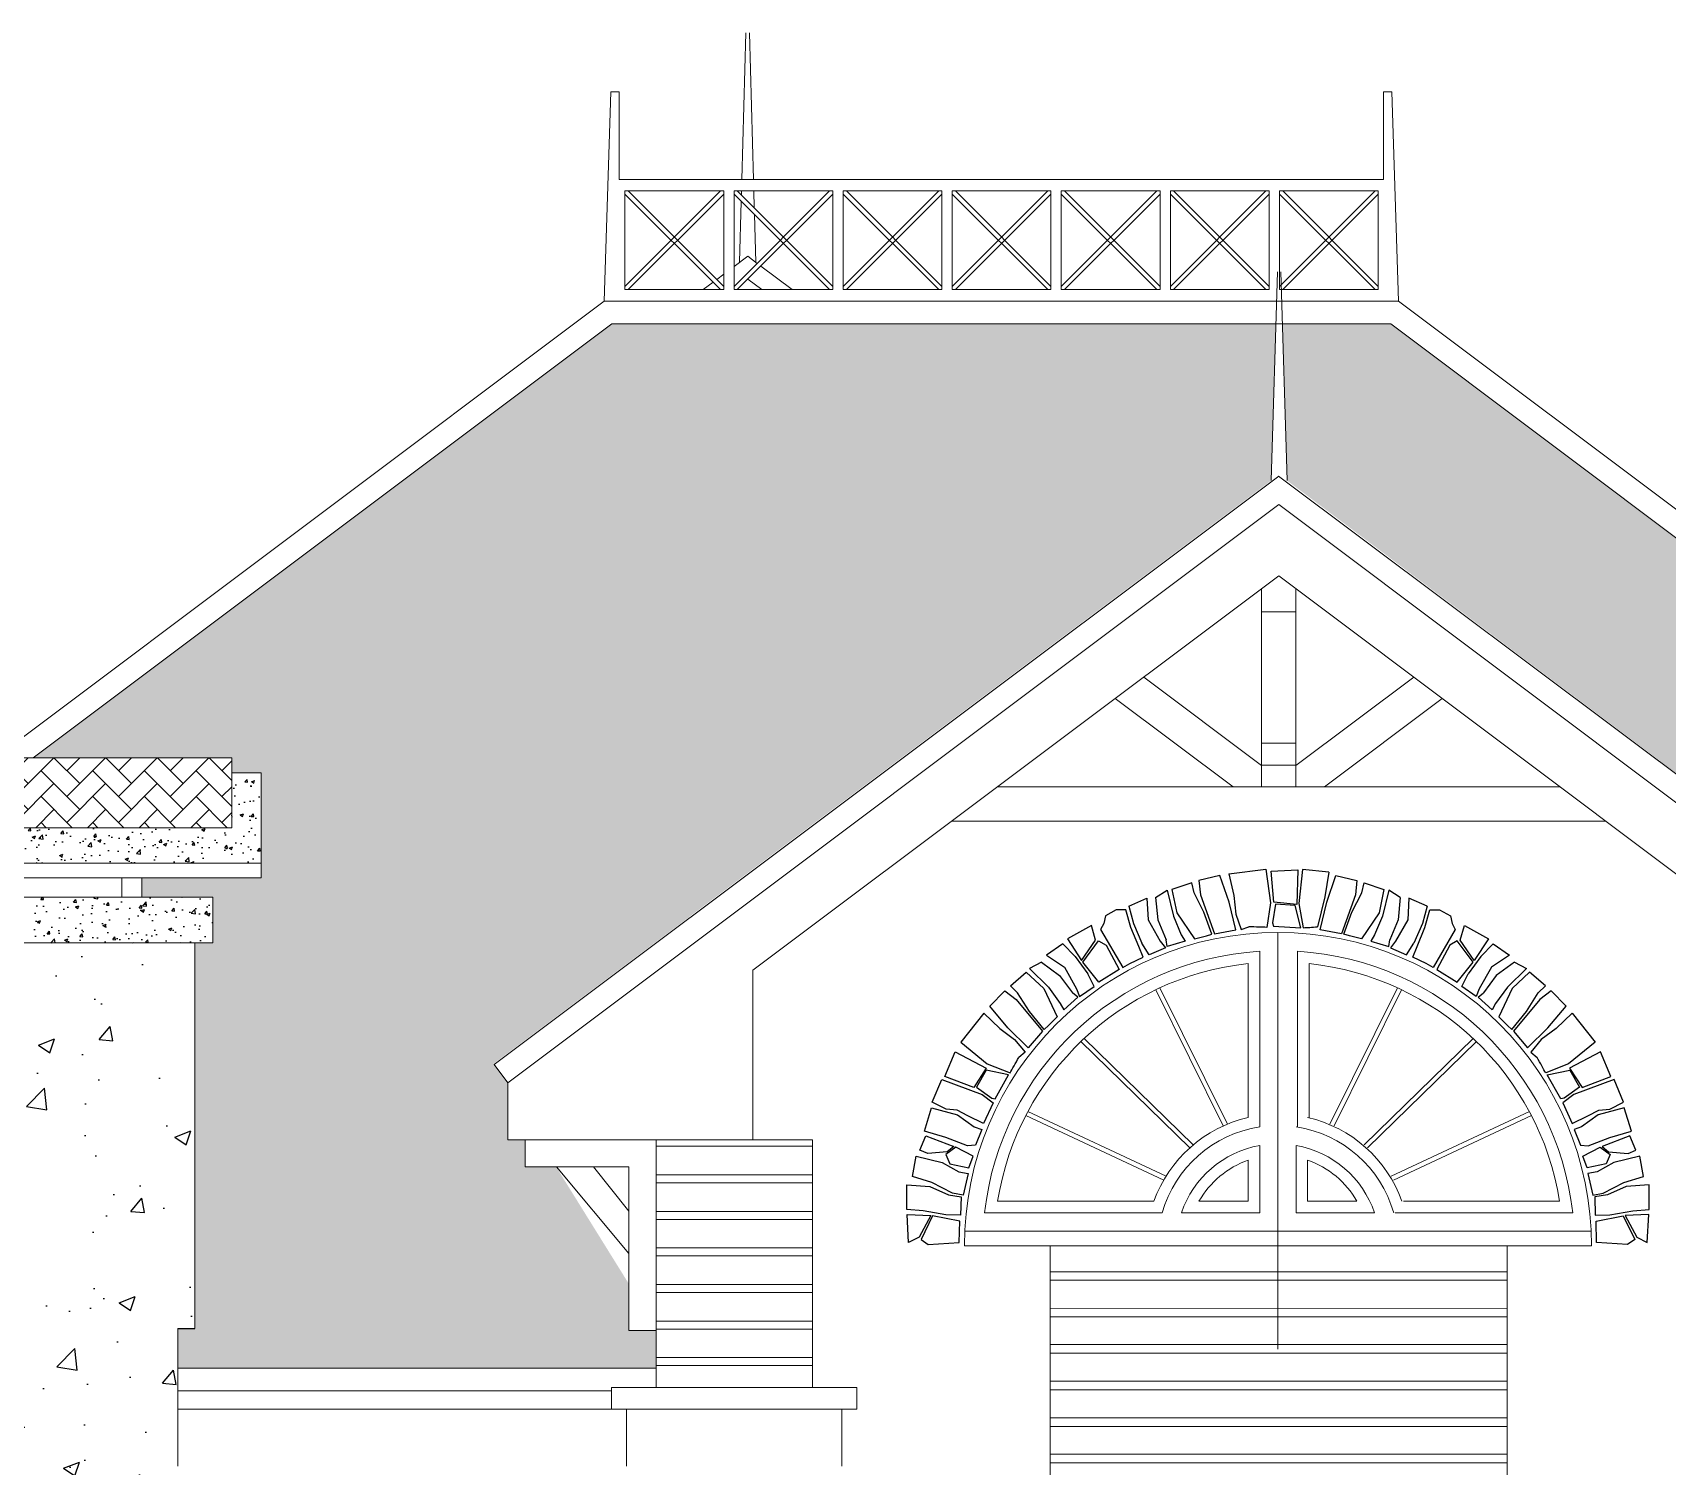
# Model space of a CAD drawing. Header units: inches. Extents: x 50528 to 135443, y 2123 to 51482.
# Drawn here: x 88097 to 95253, y 16301 to 22578 of the extents above; entities that cross this region are included whole.
import ezdxf

# ---------------------------------------------------------------- set-up
doc = ezdxf.new("R2010")
doc.units = ezdxf.units.IN
doc.header["$MEASUREMENT"] = 0
doc.layers.add('hatches', color=8, linetype='Continuous')
doc.layers.add('wall', color=140, linetype='Continuous')
doc.layers.add('Text', color=7, linetype='Continuous', lineweight=13)
pattern_1 = [(50, (0, 0), (717.26, -62.752), [75, -825]), (355, (0, 0), (-138.7513, 752.192), [60, -660]), (100.45144, (59.8, -5.2), (578.509, 689.44), [63.74, -701.142]), (46.1842, (0, 200), (1067.241, -165.519), [112.5, -1237.5]), (96.6356, (88.9, 186.2), (934.662, 974.119), [95.61, -1051.714]), (351.1842, (0, 200), (934.662, 974.119), [90, -990]), (21, (100, 150), (596.907, -402.619), [75, -825]), (326, (100, 150), (243.3153, 725.15), [60, -660]), (71.45144, (149.74, 116.45), (840.2224, 322.531), [63.74, -701.142]), (37.5, (0, 0), (12.15986, 332.89385), [0, -652, 0, -670, 0, -662.5]), (7.5, (0, 0), (263.0695, 394.4117), [0, -382, 0, -637, 0, -252.5]), (327.5, (-223, 0), (533.8224, -22.5549), [0, -250, 0, -780, 0, -1035]), (317.5, (-323, 0), (583.1862, 100.105), [0, -325, 0, -518, 0, -735])]

msp = doc.modelspace()

# ---------------------------------------------------------------- hatches: boundary and pattern name
at = {"layer": 'hatches', "ltscale": 50, "true_color": 0xcd6928}
h = msp.add_hatch(dxfattribs=at)
h.set_pattern_fill('AR-HBONE', color=32, scale=20, style=0)
h.paths.add_polyline_path([(84537.5, 16731.1), (87485.6, 18942.2), (87485.6, 18877.2), (88008.3, 18877.2), (88008.3, 18793.2), (87696.5, 18793.2), (87696.5, 18593.3), (87767.6, 18593.2), (87751.6, 16904.6), (87842.5, 16904.6), (87842.5, 16731.1)])
h.paths.add_polyline_path([(96397.5, 17100.9), (96397.5, 16895.9), (96384.5, 16895.9), (96384.5, 16893.4), (96277.9, 16893.4), (96277.9, 16731.1), (100137.4, 16731.1), (94042.4, 21302.4), (93567.7, 21302.4), (93589.1, 20616.6), (96986.7, 18060.5), (96926.7, 17980.5), (96926.7, 17730.5), (96851.3, 17730.5), (96851.3, 17610.5), (96714.3, 17610.5)])
h.paths.add_polyline_path([(90719.6, 16895.9), (90706.6, 16895.9), (90706.6, 17100.9), (90389.9, 17610.5), (90252.8, 17610.5), (90252.8, 17730.5), (90177.4, 17730.5), (90177.4, 17980.5), (90114.8, 18063.9), (93518.4, 20616.6), (93539.7, 21302.4), (90632.5, 21302.4), (88099.7, 19402.8), (88969, 19402.8), (88969, 19337.7), (89097.8, 19337.7), (89097.7, 18942.2), (89097.8, 18877.1), (88574.7, 18877.2), (88574.7, 18793.2), (88886.4, 18793.2), (88886.4, 18593.3), (88807.3, 18593.3), (88807.3, 16904.6), (88732.4, 16904.6), (88732.4, 16731.1), (90826.2, 16731.1), (90826.2, 16893.4), (90719.6, 16893.4)])
h.paths.add_polyline_path([(90666, 18796.5), (90011.1, 18796.5), (90011.1, 18796.5), (90666, 18796.5)], flags=16)
h = msp.add_hatch(dxfattribs=at)
h.set_pattern_fill('AR-HBONE', color=32, scale=20, style=0)
h.paths.add_polyline_path([(87614.5, 19097.2), (88969, 19097.2), (88969, 19402.8), (87614.5, 19402.8)])
at = {"layer": 'hatches'}
h = msp.add_hatch(dxfattribs=at)
h.set_pattern_fill('AR-CONC', color=0, scale=20)
h.set_pattern_definition([(50, (0, 0), (143.45204, -12.55043), [15, -165]), (355, (0, 0), (-27.75027, 150.43843), [12, -132]), (100.45144, (11.95, -1.05), (115.70177, 137.888), [12.74804, -140.22842]), (46.1842, (0, 40), (213.44827, -33.10386), [22.5, -247.5]), (96.63564, (17.79, 37.24), (186.9324, 194.8237), [19.12207, -210.34275]), (351.18416, (0, 40), (186.9324, 194.8237), [18, -198]), (21, (20, 30), (119.38141, -80.52378), [15, -165]), (326, (20, 30), (48.66307, 145.03), [12, -132]), (71.45144, (29.95, 23.29), (168.04448, 64.50623), [12.74804, -140.22842]), (37.5, (0, 0), (2.43197, 66.57877), [0, -130.4, 0, -134, 0, -132.5]), (7.5, (0, 0), (52.61391, 78.88234), [0, -76.4, 0, -127.4, 0, -50.5]), (327.5, (-44.6, 0), (106.764487, -4.510974), [0, -50, 0, -156, 0, -207]), (317.5, (-64.6, 0), (116.63723, 20.021), [0, -65, 0, -103.6, 0, -147])])
h.paths.add_polyline_path([(88886.4, 18793.2), (87696.5, 18793.2), (87696.5, 18593.3), (88886.4, 18593.3)])
h.paths.add_polyline_path([(89097.8, 19337.7), (88969, 19337.7), (88969, 19097.3), (88969, 19097.2), (87614.5, 19097.2), (87614.5, 19337.7), (87485.2, 19337.7), (87485.6, 18942.2), (89097.7, 18942.1)])
h = msp.add_hatch(dxfattribs=at)
h.set_pattern_fill('AR-CONC', color=0, scale=100)
h.set_pattern_definition(pattern_1)
h.paths.add_polyline_path([(88799.4, 18586.3), (87774.1, 18586.3), (87774.1, 18584.9), (87774.1, 16909.7), (88799.4, 16909.7)])
h = msp.add_hatch(dxfattribs=at)
h.set_pattern_fill('AR-CONC', color=0, scale=100)
h.set_pattern_definition(pattern_1)
h.paths.add_polyline_path([(88732.4, 16301.1), (88732.4, 16904.6), (87842.5, 16904.6), (87842.5, 16301.1), (87842.5, 15510.9), (88732.4, 15510.9)])
h.paths.add_polyline_path([(88732.4, 15510.9), (87842.5, 15510.9), (87842.5, 12586.1), (88732.4, 12586.1)])
h.paths.add_polyline_path([(88732.4, 12586.1), (87842.5, 12586.1), (87842.5, 9921.1), (88732.4, 9921.1)])
h.paths.add_polyline_path([(88732.4, 9921.1), (87842.5, 9921.1), (87842.5, 8871.1), (88732.4, 8871.1)])

# ---------------------------------------------------------------- linework, layer by layer
at = {"layer": 'hatches', "color": 55, "ltscale": 50, "true_color": 0x999b37}
for p, q in [((93333.7, 18894.6, -232.5), (93495.1, 18915.3, -232.5)), ((93333.7, 18894.6, -232.5), (93354.8, 18799.6, -232.5)), ((93495.1, 18915.3, -232.5), (93515.9, 18767.7, -232.5)), ((93518.9, 18906.3, -234.3), (93636, 18913.3, -234.3)), ((93531, 18771.4, -234.3), (93518.9, 18906.3, -234.3)), ((93636, 18913.3, -234.3), (93631.7, 18760.2, -234.3)), ((93655.6, 18913.6, -234.3), (93639.4, 18765.4, -234.3)), ((93771.3, 18902.4, -234.3), (93655.6, 18913.6, -234.3)), ((93771.3, 18902.4, -234.3), (93753.1, 18794.9, -234.3)), ((93012.9, 18791.2, -232.5), (93063.4, 18823.2, -232.5)), ((93063.4, 18823.2, -232.5), (93091.3, 18709.3, -232.5)), ((93171.8, 18855.3, -232.5), (93084.7, 18826.1, -232.5)), ((93084.7, 18826.1, -232.5), (93106, 18724.1, -232.5)), ((93181.9, 18812.3, -232.5), (93171.8, 18855.3, -232.5)), ((93294.7, 18887.4, -232.5), (93202.8, 18865.3, -232.5)), ((93202.8, 18865.3, -232.5), (93209.8, 18803.3, -232.5)), ((93334.7, 18770.6, -232.5), (93294.7, 18887.4, -232.5)), ((93762.5, 18770.6, -232.5), (93802.4, 18887.4, -232.5)), ((93802.4, 18887.4, -232.5), (93894.3, 18865.3, -232.5)), ((93894.3, 18865.3, -232.5), (93887.4, 18803.3, -232.5)), ((93915.2, 18812.3, -232.5), (93925.3, 18855.3, -232.5)), ((93925.3, 18855.3, -232.5), (94012.4, 18826.1, -232.5)), ((94012.4, 18826.1, -232.5), (93991.1, 18724.1, -232.5)), ((94033.7, 18823.2, -232.5), (94005.8, 18709.3, -232.5)), ((94084.3, 18791.2, -232.5), (94033.7, 18823.2, -232.5)), ((92895.7, 18753, -232.5), (92975.1, 18789.2, -232.5)), ((92895.7, 18753, -232.5), (92975.1, 18789.2, -232.5)), ((92895.7, 18753, -232.5), (92915.7, 18678.1, -232.5)), ((92975.1, 18789.2, -232.5), (92980.5, 18694, -232.5)), ((93012.9, 18791.2, -232.5), (93022.6, 18693.4, -232.5)), ((93224.7, 18726.8, -232.5), (93181.9, 18812.3, -232.5)), ((93209.8, 18803.3, -232.5), (93270.5, 18633, -232.5)), ((93363.9, 18649.4, -232.5), (93334.7, 18770.6, -232.5)), ((93354.8, 18799.6, -232.5), (93364.2, 18719, -232.5)), ((93515.9, 18767.7, -232.5), (93499.4, 18660.8, -232.5)), ((93537.9, 18761.9, -234.3), (93525, 18680.2, -234.3)), ((93631.7, 18760.2, -234.3), (93531, 18771.4, -234.3)), ((93623.9, 18756.8, -234.3), (93537.9, 18761.9, -234.3)), ((93648.3, 18659.3, -234.3), (93623.9, 18756.8, -234.3)), ((93639.4, 18765.4, -234.3), (93659.3, 18659.1, -234.3)), ((93753.1, 18794.9, -234.3), (93722.1, 18663, -234.3)), ((93733.2, 18649.4, -232.5), (93762.5, 18770.6, -232.5)), ((93887.4, 18803.3, -232.5), (93826.7, 18633, -232.5)), ((93872.5, 18726.8, -232.5), (93915.2, 18812.3, -232.5)), ((94084.3, 18791.2, -232.5), (94074.5, 18693.4, -232.5)), ((94122, 18789.2, -232.5), (94116.7, 18694, -232.5)), ((94201.4, 18753, -232.5), (94122, 18789.2, -232.5)), ((94201.4, 18753, -232.5), (94122, 18789.2, -232.5)), ((94201.4, 18753, -232.5), (94181.4, 18678.1, -232.5)), ((92915.7, 18678.1, -232.5), (92953, 18591.2, -232.5)), ((92980.5, 18694, -232.5), (93033.5, 18600.2, -232.5)), ((93022.6, 18693.4, -232.5), (93059, 18606.1, -232.5)), ((93091.3, 18709.3, -232.5), (93125.4, 18628.7, -232.5)), ((93106, 18724.1, -232.5), (93183, 18609.9, -232.5)), ((93259.6, 18631.4, -232.5), (93224.7, 18726.8, -232.5)), ((93364.2, 18719, -232.5), (93387.8, 18650.8, -232.5)), ((93525, 18680.2, -234.3), (93529.1, 18665.7, -234.3)), ((93837.5, 18631.4, -232.5), (93872.5, 18726.8, -232.5)), ((93991.1, 18724.1, -232.5), (93914.2, 18609.9, -232.5)), ((94005.8, 18709.3, -232.5), (93971.7, 18628.7, -232.5)), ((94074.5, 18693.4, -232.5), (94038.2, 18606.1, -232.5)), ((94116.7, 18694, -232.5), (94063.6, 18600.2, -232.5)), ((94181.4, 18678.1, -232.5), (94144.1, 18591.2, -232.5)), ((92732.1, 18669.5, -232.5), (92627.6, 18610.7, -232.5)), ((92627.6, 18610.7, -232.5), (92689.3, 18516.2, -232.5)), ((92627.6, 18610.7, -232.5), (92689.3, 18516.2, -232.5)), ((92750.3, 18604.2, -232.5), (92732.5, 18668.2, -232.5)), ((93063, 18576.4, -232.5), (93059, 18606.1, -232.5)), ((93125.4, 18628.7, -232.5), (93141.8, 18600.8, -232.5)), ((93183, 18609.9, -232.5), (93235.3, 18623, -232.5)), ((93235.3, 18623, -232.5), (93259.6, 18631.4, -232.5)), ((93270.5, 18633, -232.5), (93363.9, 18649.4, -232.5)), ((93387.8, 18650.8, -232.5), (93421.4, 18663.4, -232.5)), ((93529.1, 18665.7, -234.3), (93648.3, 18659.3, -234.3)), ((93826.7, 18633, -232.5), (93733.2, 18649.4, -232.5)), ((93861.9, 18623, -232.5), (93837.5, 18631.4, -232.5)), ((93914.2, 18609.9, -232.5), (93861.9, 18623, -232.5)), ((93971.7, 18628.7, -232.5), (93955.3, 18600.8, -232.5)), ((94034.1, 18576.4, -232.5), (94038.2, 18606.1, -232.5)), ((94346.8, 18604.2, -232.5), (94364.6, 18668.2, -232.5)), ((94365, 18669.5, -232.5), (94469.6, 18610.7, -232.5)), ((94469.6, 18610.7, -232.5), (94407.9, 18516.2, -232.5)), ((94469.6, 18610.7, -232.5), (94407.9, 18516.2, -232.5)), ((92606.6, 18588.9, -232.5), (92534.8, 18539.2, -232.5)), ((92606.6, 18588.9, -232.5), (92534.8, 18539.2, -232.5)), ((92534.8, 18539.2, -232.5), (92613.8, 18485.9, -232.5)), ((92606.6, 18588.9, -232.5), (92660.6, 18533.3, -232.5)), ((92660.6, 18533.3, -232.5), (92716.1, 18456.7, -232.5)), ((92689.3, 18516.2, -232.5), (92750.3, 18604.2, -232.5)), ((92689.3, 18516.2, -232.5), (92750.3, 18604.2, -232.5)), ((92693.8, 18508.6, -232.5), (92763.4, 18602.1, -232.5)), ((92693.8, 18508.6, -232.5), (92763.4, 18602.1, -232.5)), ((92763.4, 18602.1, -232.5), (92796.6, 18583.5, -232.5)), ((92763.4, 18602.1, -232.5), (92796.6, 18583.5, -232.5)), ((92796.6, 18583.5, -232.5), (92853.2, 18476.1, -232.5)), ((92985.5, 18539.8, -232.5), (92953, 18591.2, -232.5)), ((93055.7, 18571.8, -232.5), (92985.5, 18539.8, -232.5)), ((93033.5, 18600.2, -232.5), (93055.7, 18571.8, -232.5)), ((93141.8, 18600.8, -232.5), (93063, 18576.4, -232.5)), ((93955.3, 18600.8, -232.5), (94034.1, 18576.4, -232.5)), ((94063.6, 18600.2, -232.5), (94041.4, 18571.8, -232.5)), ((94041.4, 18571.8, -232.5), (94111.6, 18539.8, -232.5)), ((94111.6, 18539.8, -232.5), (94144.1, 18591.2, -232.5)), ((94300.5, 18583.5, -232.5), (94243.9, 18476.1, -232.5)), ((94333.7, 18602.1, -232.5), (94300.5, 18583.5, -232.5)), ((94333.7, 18602.1, -232.5), (94300.5, 18583.5, -232.5)), ((94403.4, 18508.6, -232.5), (94333.7, 18602.1, -232.5)), ((94403.4, 18508.6, -232.5), (94333.7, 18602.1, -232.5)), ((94407.9, 18516.2, -232.5), (94346.8, 18604.2, -232.5)), ((94407.9, 18516.2, -232.5), (94346.8, 18604.2, -232.5)), ((94436.5, 18533.3, -232.5), (94381, 18456.7, -232.5)), ((94490.5, 18588.9, -232.5), (94436.5, 18533.3, -232.5)), ((94562.3, 18539.2, -232.5), (94483.3, 18485.9, -232.5)), ((94490.5, 18588.9, -232.5), (94562.3, 18539.2, -232.5)), ((94490.5, 18588.9, -232.5), (94562.3, 18539.2, -232.5)), ((92377.2, 18404.2, -232.5), (92446.9, 18464.1, -232.5)), ((92446.9, 18464.1, -232.5), (92523.6, 18393.5, -232.5)), ((92513.7, 18507.9, -232.5), (92460.4, 18480.9, -232.5)), ((92460.4, 18480.9, -232.5), (92543.8, 18398.5, -232.5)), ((92513.7, 18507.9, -232.5), (92592.7, 18449.4, -232.5)), ((92613.8, 18485.9, -232.5), (92667.2, 18392.2, -232.5)), ((92764.5, 18420.6, -232.5), (92693.8, 18508.6, -232.5)), ((92764.5, 18420.6, -232.5), (92693.8, 18508.6, -232.5)), ((92853.2, 18476.1, -232.5), (92764.5, 18420.6, -232.5)), ((94243.9, 18476.1, -232.5), (94332.6, 18420.6, -232.5)), ((94332.6, 18420.6, -232.5), (94403.4, 18508.6, -232.5)), ((94332.6, 18420.6, -232.5), (94403.4, 18508.6, -232.5)), ((94483.3, 18485.9, -232.5), (94429.9, 18392.2, -232.5)), ((94583.4, 18507.9, -232.5), (94504.4, 18449.4, -232.5)), ((94636.7, 18480.9, -232.5), (94553.3, 18398.5, -232.5)), ((94650.2, 18464.1, -232.5), (94573.5, 18393.5, -232.5)), ((94583.4, 18507.9, -232.5), (94636.7, 18480.9, -232.5)), ((94719.9, 18404.2, -232.5), (94650.2, 18464.1, -232.5)), ((92409, 18373.6, -232.5), (92377.2, 18404.2, -232.5)), ((92523.6, 18393.5, -232.5), (92582.3, 18268.9, -232.5)), ((92543.8, 18398.5, -232.5), (92595.6, 18327.9, -232.5)), ((92592.7, 18449.4, -232.5), (92649.1, 18373.4, -232.5)), ((92667.2, 18392.2, -232.5), (92680.2, 18358.6, -232.5)), ((92680.2, 18358.6, -232.5), (92743.7, 18402.5, -232.5)), ((92743.7, 18402.5, -232.5), (92716.1, 18456.7, -232.5)), ((94353.4, 18402.5, -232.5), (94381, 18456.7, -232.5)), ((94416.9, 18358.6, -232.5), (94353.4, 18402.5, -232.5)), ((94429.9, 18392.2, -232.5), (94416.9, 18358.6, -232.5)), ((94504.4, 18449.4, -232.5), (94448.1, 18373.4, -232.5)), ((94553.3, 18398.5, -232.5), (94501.5, 18327.9, -232.5)), ((94573.5, 18393.5, -232.5), (94514.9, 18268.9, -232.5)), ((94688.1, 18373.6, -232.5), (94719.9, 18404.2, -232.5)), ((92286.7, 18315.1, -232.5), (92352.8, 18382.8, -232.5)), ((92352.8, 18382.8, -232.5), (92402.4, 18345, -232.5)), ((92402.4, 18345, -232.5), (92517.5, 18205.6, -232.5)), ((92460.5, 18293, -232.5), (92409, 18373.6, -232.5)), ((92595.6, 18327.9, -232.5), (92611.2, 18299.6, -232.5)), ((92611.2, 18299.6, -232.5), (92672.5, 18354.7, -232.5)), ((92672.5, 18354.7, -232.5), (92649.1, 18373.4, -232.5)), ((94424.6, 18354.7, -232.5), (94448.1, 18373.4, -232.5)), ((94486, 18299.6, -232.5), (94424.6, 18354.7, -232.5)), ((94501.5, 18327.9, -232.5), (94486, 18299.6, -232.5)), ((94694.7, 18345, -232.5), (94579.6, 18205.6, -232.5)), ((94636.7, 18293, -232.5), (94688.1, 18373.6, -232.5)), ((94744.3, 18382.8, -232.5), (94694.7, 18345, -232.5)), ((94810.4, 18315.1, -232.5), (94744.3, 18382.8, -232.5)), ((92260.5, 18285.4, -232.5), (92160, 18157.4, -232.5)), ((92260.5, 18285.4, -232.5), (92331.2, 18218.6, -232.5)), ((92366.5, 18221, -232.5), (92286.7, 18315.1, -232.5)), ((92524.5, 18214.1, -232.5), (92460.5, 18293, -232.5)), ((92582.3, 18268.9, -232.5), (92544.2, 18230.7, -232.5)), ((94514.9, 18268.9, -232.5), (94552.9, 18230.7, -232.5)), ((94572.7, 18214.1, -232.5), (94636.7, 18293, -232.5)), ((94730.6, 18221, -232.5), (94810.4, 18315.1, -232.5)), ((94836.6, 18285.4, -232.5), (94765.9, 18218.6, -232.5)), ((94836.6, 18285.4, -232.5), (94937.1, 18157.4, -232.5)), ((92331.2, 18218.6, -232.5), (92395.6, 18169.2, -232.5)), ((92455.6, 18133.8, -232.5), (92366.5, 18221, -232.5)), ((92517.5, 18205.6, -232.5), (92455.6, 18133.8, -232.5)), ((92544.2, 18230.7, -232.5), (92524.5, 18214.1, -232.5)), ((94552.9, 18230.7, -232.5), (94572.7, 18214.1, -232.5)), ((94579.6, 18205.6, -232.5), (94641.6, 18133.8, -232.5)), ((94641.6, 18133.8, -232.5), (94730.6, 18221, -232.5)), ((94765.9, 18218.6, -232.5), (94701.5, 18169.2, -232.5)), ((92090.7, 18008.2, -232.5), (92136.3, 18116.3, -232.5)), ((92136.3, 18116.3, -232.5), (92271.6, 18044.5, -232.5)), ((92160, 18157.4, -232.5), (92276.1, 18063.9, -232.5)), ((92395.6, 18169.2, -232.5), (92442.1, 18114, -232.5)), ((92442.1, 18114, -232.5), (92414.1, 18091.6, -232.5)), ((94701.5, 18169.2, -232.5), (94655, 18114, -232.5)), ((94655, 18114, -232.5), (94683.1, 18091.6, -232.5)), ((94937.1, 18157.4, -232.5), (94821, 18063.9, -232.5)), ((94960.8, 18116.3, -232.5), (94825.5, 18044.5, -232.5)), ((95006.4, 18008.2, -232.5), (94960.8, 18116.3, -232.5)), ((92271.6, 18044.5, -232.5), (92216.9, 17959.2, -232.5)), ((92271.2, 18036, -232.5), (92228.4, 17961.2, -232.5)), ((92369.4, 18014.6, -232.5), (92271.2, 18036, -232.5)), ((92276.1, 18063.9, -232.5), (92376.3, 18023.3, -232.5)), ((94821, 18063.9, -232.5), (94720.8, 18023.3, -232.5)), ((94727.7, 18014.6, -232.5), (94825.9, 18036, -232.5)), ((94825.5, 18044.5, -232.5), (94880.2, 17959.2, -232.5)), ((94825.9, 18036, -232.5), (94868.7, 17961.2, -232.5)), ((92035.6, 17895.1, -232.5), (92077.3, 17994.3, -232.5)), ((92077.3, 17994.3, -232.5), (92253.4, 17928.3, -232.5)), ((92216.9, 17959.2, -232.5), (92090.7, 18008.2, -232.5)), ((92228.4, 17961.2, -232.5), (92296, 17913.4, -232.5)), ((92310.8, 17910.7, -232.5), (92369.4, 18014.6, -232.5)), ((94786.3, 17910.7, -232.5), (94727.7, 18014.6, -232.5)), ((94868.7, 17961.2, -232.5), (94801.2, 17913.4, -232.5)), ((95019.8, 17994.3, -232.5), (94843.8, 17928.3, -232.5)), ((94880.2, 17959.2, -232.5), (95006.4, 18008.2, -232.5)), ((95061.5, 17895.1, -232.5), (95019.8, 17994.3, -232.5)), ((92095.8, 17865.2, -232.5), (92035.6, 17895.1, -232.5)), ((92253.4, 17928.3, -232.5), (92301.4, 17892.1, -232.5)), ((92301.4, 17892.1, -232.5), (92260.2, 17801.4, -232.5)), ((92296, 17913.4, -232.5), (92310.8, 17910.7, -232.5)), ((94801.2, 17913.4, -232.5), (94786.3, 17910.7, -232.5)), ((94843.8, 17928.3, -232.5), (94795.7, 17892.1, -232.5)), ((94795.7, 17892.1, -232.5), (94836.9, 17801.4, -232.5)), ((95001.3, 17865.2, -232.5), (95061.5, 17895.1, -232.5)), ((92000.7, 17768.4, -232.5), (92032.6, 17869.9, -232.5)), ((92032.6, 17869.9, -232.5), (92146.3, 17839.9, -232.5)), ((92144.5, 17860.3, -232.5), (92095.8, 17865.2, -232.5)), ((92191.3, 17835.1, -232.5), (92144.5, 17860.3, -232.5)), ((92146.3, 17839.9, -232.5), (92219.4, 17787.2, -232.5)), ((92260.2, 17801.4, -232.5), (92191.3, 17835.1, -232.5)), ((94836.9, 17801.4, -232.5), (94905.8, 17835.1, -232.5)), ((94950.9, 17839.9, -232.5), (94877.7, 17787.2, -232.5)), ((94905.8, 17835.1, -232.5), (94952.6, 17860.3, -232.5)), ((95064.5, 17869.9, -232.5), (94950.9, 17839.9, -232.5)), ((94952.6, 17860.3, -232.5), (95001.3, 17865.2, -232.5)), ((95096.4, 17768.4, -232.5), (95064.5, 17869.9, -232.5)), ((91981.3, 17685.3, -232.5), (92007.8, 17748.4, -232.5)), ((92095.4, 17741, -232.5), (92000.7, 17768.4, -232.5)), ((92007.8, 17748.4, -232.5), (92129.7, 17701.7, -232.5)), ((92219.4, 17787.2, -232.5), (92251.8, 17775.4, -232.5)), ((92251.8, 17775.4, -232.5), (92224.2, 17707, -232.5)), ((94877.7, 17787.2, -232.5), (94845.3, 17775.4, -232.5)), ((94845.3, 17775.4, -232.5), (94872.9, 17707, -232.5)), ((95089.3, 17748.4, -232.5), (94967.4, 17701.7, -232.5)), ((95001.7, 17741, -232.5), (95096.4, 17768.4, -232.5)), ((95115.8, 17685.3, -232.5), (95089.3, 17748.4, -232.5)), ((92015.4, 17670.5, -232.5), (91981.3, 17685.3, -232.5)), ((92101.3, 17678.6, -232.5), (92015.4, 17670.5, -232.5)), ((92138, 17698.9, -232.5), (92094.5, 17666.1, -232.5)), ((92190.1, 17704.2, -232.5), (92095.4, 17741, -232.5)), ((92129.7, 17701.7, -232.5), (92101.3, 17678.6, -232.5)), ((92214.2, 17659.5, -232.5), (92138, 17698.9, -232.5)), ((92224.2, 17707, -232.5), (92190.1, 17704.2, -232.5)), ((94872.9, 17707, -232.5), (94907, 17704.2, -232.5)), ((94883, 17659.5, -232.5), (94959.1, 17698.9, -232.5)), ((94907, 17704.2, -232.5), (95001.7, 17741, -232.5)), ((94959.1, 17698.9, -232.5), (95002.6, 17666.1, -232.5)), ((94967.4, 17701.7, -232.5), (94995.8, 17678.6, -232.5)), ((94995.8, 17678.6, -232.5), (95081.8, 17670.5, -232.5)), ((95081.8, 17670.5, -232.5), (95115.8, 17685.3, -232.5)), ((91948.4, 17569.8, -232.5), (91964.3, 17658.8, -232.5)), ((91964.3, 17658.8, -232.5), (92078.1, 17631.6, -232.5)), ((92078.1, 17631.6, -232.5), (92151.5, 17590.5, -232.5)), ((92094.5, 17666.1, -232.5), (92111.7, 17625.8, -232.5)), ((92111.7, 17625.8, -232.5), (92195.5, 17607.7, -232.5)), ((92195.5, 17607.7, -232.5), (92214.2, 17659.5, -232.5)), ((94901.6, 17607.7, -232.5), (94883, 17659.5, -232.5)), ((94985.4, 17625.8, -232.5), (94901.6, 17607.7, -232.5)), ((95019, 17631.6, -232.5), (94945.6, 17590.5, -232.5)), ((95002.6, 17666.1, -232.5), (94985.4, 17625.8, -232.5)), ((95132.8, 17658.8, -232.5), (95019, 17631.6, -232.5)), ((95148.8, 17569.8, -232.5), (95132.8, 17658.8, -232.5)), ((91923.6, 17533.7, -234.3), (92024.7, 17526.3, -234.3)), ((91924.3, 17424.9, -234.3), (91923.6, 17533.7, -234.3)), ((92033.9, 17543.3, -232.5), (91948.4, 17569.8, -232.5)), ((92124.4, 17496.7, -232.5), (92033.9, 17543.3, -232.5)), ((92151.5, 17590.5, -232.5), (92192.5, 17582.7, -232.5)), ((92192.5, 17582.7, -232.5), (92170.9, 17488.2, -232.5)), ((94945.6, 17590.5, -232.5), (94904.6, 17582.7, -232.5)), ((94904.6, 17582.7, -232.5), (94926.3, 17488.2, -232.5)), ((94972.7, 17496.7, -232.5), (95063.3, 17543.3, -232.5)), ((95063.3, 17543.3, -232.5), (95148.8, 17569.8, -232.5)), ((95173.5, 17533.7, -234.3), (95072.4, 17526.3, -234.3)), ((95172.9, 17424.9, -234.3), (95173.5, 17533.7, -234.3)), ((92024.7, 17526.3, -234.3), (92106.5, 17489.6, -234.3)), ((92106.5, 17489.6, -234.3), (92161.8, 17480.6, -234.3)), ((92170.9, 17488.2, -232.5), (92124.4, 17496.7, -232.5)), ((92161.8, 17480.6, -234.3), (92159.6, 17401, -234.3)), ((94926.3, 17488.2, -232.5), (94972.7, 17496.7, -232.5)), ((94990.6, 17489.6, -234.3), (94935.4, 17480.6, -234.3)), ((94935.4, 17480.6, -234.3), (94937.5, 17401, -234.3)), ((95072.4, 17526.3, -234.3), (94990.6, 17489.6, -234.3)), ((91994.9, 17419.2, -234.3), (91924.3, 17424.9, -234.3)), ((91925.7, 17403.9, -234.3), (92028.4, 17398.8, -234.3)), ((91931.6, 17280.3, -234.3), (91925.7, 17403.9, -234.3)), ((91931.6, 17280.3, -234.3), (91925.7, 17403.9, -234.3)), ((92028.4, 17398.8, -234.3), (91978.3, 17304.1, -234.3)), ((92028.4, 17398.8, -234.3), (91978.3, 17304.1, -234.3)), ((92037.1, 17398.2, -234.3), (91986.1, 17293.5, -234.3)), ((92037.1, 17398.2, -234.3), (91986.1, 17293.5, -234.3)), ((92095, 17402.3, -234.3), (91994.9, 17419.2, -234.3)), ((92155.9, 17373.8, -234.3), (92037.1, 17398.2, -234.3)), ((92159.6, 17401, -234.3), (92095, 17402.3, -234.3)), ((94937.5, 17401, -234.3), (95002.1, 17402.3, -234.3)), ((94941.2, 17373.8, -234.3), (95060, 17398.2, -234.3)), ((95002.1, 17402.3, -234.3), (95102.3, 17419.2, -234.3)), ((95060, 17398.2, -234.3), (95111, 17293.5, -234.3)), ((95060, 17398.2, -234.3), (95111, 17293.5, -234.3)), ((95171.5, 17403.9, -234.3), (95068.8, 17398.8, -234.3)), ((95068.8, 17398.8, -234.3), (95118.9, 17304.1, -234.3)), ((95068.8, 17398.8, -234.3), (95118.9, 17304.1, -234.3)), ((95102.3, 17419.2, -234.3), (95172.9, 17424.9, -234.3)), ((95165.5, 17280.3, -234.3), (95171.5, 17403.9, -234.3)), ((95165.5, 17280.3, -234.3), (95171.5, 17403.9, -234.3)), ((92153.4, 17280.3, -234.3), (92155.9, 17373.8, -234.3)), ((92153.4, 17280.3, -234.3), (92155.9, 17373.8, -234.3)), ((94943.7, 17280.3, -234.3), (94941.2, 17373.8, -234.3)), ((94943.7, 17280.3, -234.3), (94941.2, 17373.8, -234.3)), ((91978.3, 17304.1, -234.3), (91931.6, 17280.3, -234.3)), ((91978.3, 17304.1, -234.3), (91931.6, 17280.3, -234.3)), ((91986.1, 17293.5, -234.3), (92017.9, 17272.5, -234.3)), ((91986.1, 17293.5, -234.3), (92017.9, 17272.5, -234.3)), ((92017.9, 17272.5, -234.3), (92153.4, 17280.3, -234.3)), ((92017.9, 17272.5, -234.3), (92153.4, 17280.3, -234.3)), ((95079.2, 17272.5, -234.3), (94943.7, 17280.3, -234.3)), ((95079.2, 17272.5, -234.3), (94943.7, 17280.3, -234.3)), ((95111, 17293.5, -234.3), (95079.2, 17272.5, -234.3)), ((95111, 17293.5, -234.3), (95079.2, 17272.5, -234.3)), ((95118.9, 17304.1, -234.3), (95165.5, 17280.3, -234.3)), ((95118.9, 17304.1, -234.3), (95165.5, 17280.3, -234.3))]:
    msp.add_line(p, q, dxfattribs=at)
at = {"layer": 'hatches', "color": 55, "ltscale": 50, "true_color": 0x999b37, "elevation": -232.5}
for points in [[(92869.2, 18485), (92900.5, 18502.1), (92958.7, 18530.9), (92939.1, 18577.5), (92905.2, 18660.4), (92883.4, 18738), (92841.1, 18738), (92793.9, 18710.7), (92786.1, 18677.7), (92772.2, 18651.4), (92869.2, 18485)], [(94227.9, 18485), (94196.7, 18502.1), (94138.4, 18530.9), (94158, 18577.5), (94191.9, 18660.4), (94213.8, 18738), (94256, 18738), (94303.2, 18710.7), (94311, 18677.7), (94325, 18651.4), (94227.9, 18485)]]:
    msp.add_lwpolyline(points, dxfattribs=at)
at = {"layer": 'hatches', "color": 55, "ltscale": 50, "true_color": 0x999b37}
for points in [[(93499.4, 18660.8, -232.5), (93480.2, 18661.7, -232.5), (93450.9, 18661.9, -232.5), (93421.4, 18663.4, -232.5)], [(93659.3, 18659.1, -234.3), (93675.2, 18660.3, -234.3), (93698, 18661.3, -234.3), (93722.1, 18663, -234.3)], [(92376.3, 18023.3, -232.5), (92385.5, 18040.2, -232.5), (92400.3, 18065.5, -232.5), (92414.1, 18091.6, -232.5)], [(94720.8, 18023.3, -232.5), (94711.7, 18040.2, -232.5), (94696.9, 18065.5, -232.5), (94683.1, 18091.6, -232.5)]]:
    msp.add_open_spline(points, degree=3, dxfattribs=at)
at = {"layer": 'Text'}
msp.add_line((88732.4, 16904.6, -316.9), (88807.3, 16904.6, -277.7), dxfattribs=at)
at = {"layer": 'wall', "color": 7, "linetype": 'Continuous', "lineweight": 15, "ltscale": 0.13, "true_color": 0xffffff}
for p, q in [((91219.5, 22577.8, -234.3), (91202.3, 21934.9, -234.2)), ((91219.5, 22577.8, -234.3), (91202.3, 21934.9, -234.2)), ((91235, 22577.8, -234.3), (91252.3, 21934.9, -234.2)), ((91235, 22577.8, -234.3), (91252.3, 21934.9, -234.2)), ((90627.7, 22318.1, -234.3), (90599.2, 21402.4, -234.3)), ((90627.7, 22318.1, -234.3), (90664.3, 22318.1, -234.3)), ((90664.3, 22318.1, -234.3), (90664.3, 21934.9, -234.3)), ((94010.5, 22318.1, -234.3), (94010.5, 21934.9, -234.3)), ((94047.1, 22318.1, -234.3), (94010.5, 22318.1, -234.3)), ((94047.1, 22318.1, -234.3), (94075.7, 21402.4, -234.3)), ((94010.5, 21934.9, -234.3), (90664.3, 21934.9, -234.3)), ((90690, 21467, -234.3), (91108.3, 21884.9, -234.3)), ((91122.5, 21884.9, -234.3), (90690, 21884.9, -234.3)), ((90690, 21884.9, -234.3), (90690, 21452.9, -234.3)), ((90690, 21870.7, -234.3), (91108.3, 21452.9, -234.3)), ((90704.1, 21884.9, -234.3), (91122.5, 21467, -234.3)), ((90704.1, 21452.9, -234.3), (91122.5, 21870.7, -234.3)), ((91122.5, 21884.9, -234.3), (91122.5, 21452.9, -234.3)), ((91122.5, 21884.9, -234.3), (91122.5, 21452.9, -234.3)), ((91167.5, 21467, -234.3), (91585.9, 21884.9, -234.3)), ((91600, 21884.9, -234.3), (91167.5, 21884.9, -234.3)), ((91167.5, 21884.9, -234.3), (91167.5, 21452.9, -234.3)), ((91167.5, 21870.7, -234.3), (91585.9, 21452.9, -234.3)), ((91181.6, 21884.9, -234.3), (91600, 21467, -234.3)), ((91181.6, 21452.9, -234.3), (91600, 21870.7, -234.3)), ((91199.3, 21839, -234.2), (91191, 21572.9, -234.2)), ((91199.3, 21839, -234.2), (91191, 21572.9, -234.2)), ((91200.7, 21884.9, -234.2), (91200.1, 21866.4, -234.2)), ((91200.7, 21884.9, -234.2), (91200.1, 21866.4, -234.2)), ((91253.9, 21884.9, -234.2), (91256.2, 21810.4, -234.2)), ((91253.9, 21884.9, -234.2), (91256.2, 21810.4, -234.2)), ((91600, 21884.9, -234.3), (91600, 21452.9, -234.3)), ((91600, 21884.9, -234.3), (91600, 21452.9, -234.3)), ((91645, 21467, -234.3), (92063.4, 21884.9, -234.3)), ((92077.6, 21884.9, -234.3), (91645, 21884.9, -234.3)), ((91645, 21884.9, -234.3), (91645, 21452.9, -234.3)), ((91645, 21870.7, -234.3), (92063.4, 21452.9, -234.3)), ((91659.2, 21884.9, -234.3), (92077.6, 21467, -234.3)), ((91659.2, 21452.9, -234.3), (92077.6, 21870.7, -234.3)), ((92077.6, 21884.9, -234.3), (92077.6, 21452.9, -234.3)), ((92077.6, 21884.9, -234.3), (92077.6, 21452.9, -234.3)), ((92122.6, 21467, -234.3), (92540.9, 21884.9, -234.3)), ((92555.1, 21884.9, -234.3), (92122.6, 21884.9, -234.3)), ((92122.6, 21884.9, -234.3), (92122.6, 21452.9, -234.3)), ((92122.6, 21870.7, -234.3), (92540.9, 21452.9, -234.3)), ((92136.7, 21884.9, -234.3), (92555.1, 21467, -234.3)), ((92136.7, 21452.9, -234.3), (92555.1, 21870.7, -234.3)), ((92555.1, 21884.9, -234.3), (92555.1, 21452.9, -234.3)), ((92555.1, 21884.9, -234.3), (92555.1, 21452.9, -234.3)), ((92885.4, 21884.9, -234.3), (92600.1, 21884.9, -234.3)), ((92600.1, 21467, -234.3), (93018.5, 21884.9, -234.3)), ((93032.6, 21884.9, -234.3), (92600.1, 21884.9, -234.3)), ((92600.1, 21884.9, -234.3), (92600.1, 21452.9, -234.3)), ((92600.1, 21870.7, -234.3), (93018.5, 21452.9, -234.3)), ((92614.2, 21884.9, -234.3), (93032.6, 21467, -234.3)), ((92614.2, 21452.9, -234.3), (93032.6, 21870.7, -234.3)), ((93032.6, 21884.9, -234.3), (93032.6, 21452.9, -234.3)), ((93032.6, 21884.9, -234.3), (93032.6, 21452.9, -234.3)), ((93363, 21884.9, -234.3), (93077.6, 21884.9, -234.3)), ((93077.6, 21467, -234.3), (93496, 21884.9, -234.3)), ((93510.2, 21884.9, -234.3), (93077.6, 21884.9, -234.3)), ((93077.6, 21884.9, -234.3), (93077.6, 21452.9, -234.3)), ((93077.6, 21870.7, -234.3), (93496, 21452.9, -234.3)), ((93091.8, 21884.9, -234.3), (93510.2, 21467, -234.3)), ((93091.8, 21452.9, -234.3), (93510.2, 21870.7, -234.3)), ((93510.2, 21884.9, -234.3), (93510.2, 21452.9, -234.3)), ((93510.2, 21884.9, -234.3), (93510.2, 21452.9, -234.3)), ((93840.5, 21884.9, -234.3), (93555.2, 21884.9, -234.3)), ((93555.2, 21467, -234.3), (93973.5, 21884.9, -234.3)), ((93987.7, 21884.9, -234.3), (93555.2, 21884.9, -234.3)), ((93555.2, 21884.9, -234.3), (93555.2, 21452.9, -234.3)), ((93555.2, 21870.7, -234.3), (93973.5, 21452.9, -234.3)), ((93569.3, 21884.9, -234.3), (93987.7, 21467, -234.3)), ((93569.3, 21452.9, -234.3), (93987.7, 21870.7, -234.3)), ((93987.7, 21884.9, -234.3), (93987.7, 21452.9, -234.3)), ((91257.1, 21781.2, -234.2), (91263.6, 21572.9, -234.2)), ((91257.1, 21781.2, -234.2), (91263.6, 21572.9, -234.2)), ((91167.5, 21554, -234.2), (91227.3, 21598.8, -234.2)), ((91268.5, 21567.9, -234.2), (91227.3, 21598.8, -234.2)), ((91268.5, 21567.9, -234.2), (91227.3, 21598.8, -234.2)), ((91421.9, 21452.9, -234.2), (91284.7, 21555.8, -234.2)), ((91421.9, 21452.9, -234.2), (91284.7, 21555.8, -234.2)), ((91032.7, 21452.9, -234.2), (91075.9, 21485.3, -234.2)), ((91092, 21497.4, -234.2), (91122.5, 21520.2, -234.2)), ((91288.6, 21452.9, -234.2), (91227.3, 21498.8, -234.2)), ((91288.6, 21452.9, -234.2), (91227.3, 21498.8, -234.2)), ((91288.6, 21452.9, -234.2), (91227.3, 21498.8, -234.2)), ((91288.6, 21452.9, -234.2), (91227.3, 21498.8, -234.2)), ((93546.8, 21530.2, -228.9), (93518.4, 20616.6, -228.9)), ((93560.6, 21530.2, -228.9), (93589.1, 20616.6, -228.9)), ((87933.1, 19402.8, -232.5), (90599.2, 21402.4, -232.5)), ((90599.2, 21402.4, -234.3), (94075.7, 21402.4, -234.3)), ((90690, 21452.9, -234.3), (91122.5, 21452.9, -234.3)), ((91167.5, 21452.9, -234.3), (91600, 21452.9, -234.3)), ((91645, 21452.9, -234.3), (92077.6, 21452.9, -234.3)), ((92122.6, 21452.9, -234.3), (92555.1, 21452.9, -234.3)), ((92600.1, 21452.9, -234.3), (93032.6, 21452.9, -234.3)), ((93077.6, 21452.9, -234.3), (93510.2, 21452.9, -234.3)), ((93555.2, 21452.9, -234.3), (93987.7, 21452.9, -234.3)), ((100437.4, 16631.1, -228.7), (94075.7, 21402.4, -228.7)), ((88099.7, 19402.8, -232.5), (90632.5, 21302.4, -232.5)), ((90632.5, 21302.4, -234.3), (94042.4, 21302.4, -234.3)), ((100137.4, 16731.1, -228.7), (94042.4, 21302.4, -228.7)), ((90117.4, 18060.5, -228.9), (93552.4, 20636.7, -228.9)), ((96986.7, 18060.5, -227.4), (93551.7, 20636.7, -227.4)), ((90177.4, 17980.5, -228.9), (93552.1, 20511.5, -228.9)), ((96926.7, 17980.5, -227.4), (93552.1, 20511.5, -227.4)), ((91250.2, 18472.8, -230.7), (93552.1, 20199.2, -230.7)), ((95853.9, 18472.8, -229.2), (93552.1, 20199.2, -229.2)), ((93477.3, 20143.1, -230.7), (93477.3, 19275.7, -230.7)), ((93627.3, 20142.8, -230.7), (93627.3, 19275.7, -230.7)), ((93477.3, 20042.8, -230.7), (93627.3, 20042.8, -230.7)), ((93477.3, 19369.5, -229.2), (92961.6, 19756.3, -229.2)), ((93627.3, 19369.5, -229.2), (94142.8, 19756.1, -229.2)), ((93352.3, 19275.7, -229.2), (92836.6, 19662.5, -229.2)), ((93752.3, 19275.7, -229.2), (94267.8, 19662.4, -229.2)), ((93477.3, 19467.4, -230.7), (93627.3, 19467.4, -230.7)), ((89097.8, 19337.7, -245), (88969, 19337.7, -245)), ((89097.7, 18942.2, -232.5), (89097.8, 19337.7, -232.5)), ((93477.3, 19370.9, -230.7), (93627.3, 19370.9, -230.7)), ((92320.9, 19275.7, -230.7), (94783.3, 19275.7, -230.7)), ((92120.9, 19125.7, -230.7), (94983.3, 19125.7, -230.7)), ((87485.6, 18942.2, -232.5), (89097.7, 18942.1, -232.5)), ((89097.8, 18942.1, -232.5), (89097.8, 18877.1, -232.5)), ((87485.2, 18877.2, -232.5), (89097.8, 18877.1, -232.5)), ((88487.8, 18877.2, -232.5), (88487.8, 18793.2, -232.5)), ((88574.7, 18793.2, -232.5), (88574.7, 18877.2, -232.5)), ((93548.6, 17331.2, -232.5), (93548.6, 18638.7, -232.5)), ((88807.3, 18593.3, -277.7), (88807.3, 16904.6, -277.7)), ((93468.6, 17787.1, -232.5), (93468.6, 18556.2, -232.5)), ((93634.6, 17787.1, -232.5), (93634.6, 18556.2, -232.5)), ((91250.2, 18472.8, -228.9), (91250.2, 17730.5, -228.9)), ((93418.6, 17828.4, -232.5), (93418.6, 18501.9, -232.5)), ((93684.6, 17828.4, -232.5), (93684.6, 18501.9, -232.5)), ((93327.6, 17799.2, -232.5), (93031.6, 18396, -232.5)), ((93775.6, 17799.2, -232.5), (94071.6, 18396, -232.5)), ((93309.2, 17791.3, -232.5), (93013.4, 18387.6, -232.5)), ((93794, 17791.3, -232.5), (94089.8, 18387.6, -232.5)), ((93162.3, 17694.8, -232.5), (92685.9, 18160.4, -232.5)), ((93177.4, 17708, -232.5), (92700.4, 18174.2, -232.5)), ((93925.8, 17708, -232.5), (94402.8, 18174.2, -232.5)), ((93941, 17694.8, -232.5), (94417.3, 18160.4, -232.5)), ((90177.4, 17980.5, -228.9), (90117.4, 18060.5, -228.9)), ((90177.4, 17980.5, -228.9), (90177.4, 17730.5, -228.9)), ((93048.5, 17554.1, -232.5), (92444.8, 17836.6, -232.5)), ((93058.9, 17571.4, -232.5), (92454.1, 17854.3, -232.5)), ((94044.4, 17571.4, -232.5), (94649.1, 17854.3, -232.5)), ((94054.7, 17554.1, -232.5), (94658.4, 17836.6, -232.5)), ((90177.4, 17730.5, -228.9), (91511.2, 17730.5, -228.9)), ((90252.8, 17612.9, -229.8), (90252.8, 17730.5, -230.7)), ((90826.2, 17730.5, -230.7), (90826.2, 16646.1, -234.4)), ((90826.2, 17702.3, -231.1), (91511.2, 17702.3, -231.1)), ((91511.2, 17730.5, -230.7), (91511.2, 16646.1, -234.4)), ((93468.6, 17411.4, -232.5), (93468.6, 17706, -232.5)), ((93628.6, 17411.4, -232.5), (93628.6, 17706, -232.5)), ((90706.6, 17612.9, -229.8), (90252.8, 17612.9, -229.8)), ((90706.6, 17232.5, -229.8), (90389.9, 17612.9, -229.8)), ((90706.6, 17417.8, -229.8), (90552.7, 17612.9, -229.8)), ((90706.6, 17612.9, -229.8), (90706.6, 16895.9, -229.8)), ((93418.6, 17461.4, -232.5), (93418.6, 17641.3, -232.5)), ((93678.6, 17461.4, -232.5), (93678.6, 17641.3, -232.5)), ((90826.2, 17577.3, -231.1), (91511.2, 17577.3, -231.1)), ((90826.2, 17542.2, -231.1), (91511.2, 17542.2, -231.1)), ((92321.5, 17461.4, -232.5), (93005.6, 17461.4, -232.5)), ((93202.8, 17461.4, -232.5), (93418.6, 17461.4, -232.5)), ((93894.3, 17461.4, -232.5), (93678.6, 17461.4, -232.5)), ((94781.7, 17461.4, -232.5), (94097.6, 17461.4, -232.5)), ((90826.2, 17417.3, -231.1), (91511.2, 17417.3, -231.1)), ((92264.3, 17411.4, -232.5), (93041.9, 17411.4, -232.5)), ((93125.8, 17411.4, -232.5), (93468.6, 17411.4, -232.5)), ((93971.3, 17411.4, -232.5), (93628.6, 17411.4, -232.5)), ((94838.9, 17411.4, -232.5), (94061.3, 17411.4, -232.5)), ((90826.2, 17382.2, -231.1), (91511.2, 17382.2, -231.1)), ((92177.6, 17331.2, -232.5), (94919.5, 17331.2, -232.5)), ((90826.2, 17257.2, -231.1), (91511.2, 17257.2, -231.1)), ((92176.1, 17266.2, -232.5), (94921, 17266.2, -232.5)), ((92551.9, 17266.2, -232.5), (92551.9, 9771.1, -232.5)), ((94552.2, 17266.2, -232.5), (94552.2, 9771.1, -232.5)), ((90826.2, 17222.1, -231.1), (91511.2, 17222.1, -231.1)), ((94552.2, 17152, -232.5), (92551.9, 17153, -232.5)), ((94552.2, 17116.2, -232.5), (92551.9, 17116.2, -232.5)), ((90826.2, 17097.1, -231.1), (91511.2, 17097.1, -231.1)), ((90826.2, 17062, -231.1), (91511.2, 17062, -231.1)), ((94552.2, 16992.7, -232.5), (92551.9, 16993.3, -232.5)), ((88732.4, 16301.1, -316.9), (88732.4, 16904.6, -316.9)), ((90706.6, 16895.9, -229.8), (90826.2, 16895.9, -229.8)), ((90826.2, 16937.1, -231.1), (91511.2, 16937.1, -231.1)), ((90826.2, 16902, -231.1), (91511.2, 16902, -231.1)), ((94552.2, 16956.2, -232.5), (92551.9, 16956.2, -232.5)), ((94552.2, 16833.9, -232.5), (92551.9, 16834.1, -232.5)), ((90826.2, 16777, -231.1), (91511.2, 16777, -231.1)), ((94552.2, 16796.1, -232.5), (92551.9, 16796.1, -232.5)), ((90826.2, 16731.1, -234.1), (88732.4, 16731.1, -234.3)), ((90826.2, 16741.9, -231.1), (91511.2, 16741.9, -231.1)), ((94552.2, 16673.8, -232.5), (92551.9, 16674.1, -232.5)), ((90631.2, 16631.1, -232.6), (88732.4, 16631.1, -234.3)), ((90631.2, 16646.1, -234.4), (91705.1, 16646.1, -234.4)), ((90631.2, 16646.1, -232.6), (90631.2, 16551.1, -232.6)), ((91705.1, 16646.1, -234.4), (91705.1, 16551.1, -234.4)), ((94552.2, 16636.1, -232.5), (92551.9, 16636.1, -232.5)), ((88732.4, 16551.1, -234.3), (90696.2, 16551.1, -232.5)), ((90631.2, 16551.1, -234.4), (91705.1, 16551.1, -234.4)), ((90696.2, 16301.1, -232.6), (90696.2, 16551.1, -232.6)), ((91640.1, 16301.1, -234.4), (91640.1, 16551.1, -234.4)), ((94552.2, 16513.8, -232.5), (92551.9, 16514, -232.5)), ((94552.2, 16476, -232.5), (92551.9, 16476, -232.5)), ((94552.2, 16353.7, -232.5), (92551.9, 16354, -232.5)), ((94552.2, 16315.9, -232.5), (92551.9, 16315.9, -232.5))]:
    msp.add_line(p, q, dxfattribs=at)
at = {"layer": 'wall', "color": 0}
msp.add_line((88732.4, 16904.6, -316.9), (88807.3, 16904.6, -277.7), dxfattribs=at)
at = {"layer": 'wall', "color": 7, "linetype": 'Continuous', "lineweight": 15, "ltscale": 0.13, "true_color": 0xffffff, "elevation": -232.5}
for points in [[(88969, 19097.3), (88969, 19402.8), (87614.5, 19402.8), (87614.5, 19097.2), (88969, 19097.2), (88969, 19097.3)], [(93548.6, 17718.9), (93548.6, 16813.5)], [(93095.9, 17266.2), (94001.2, 17266.2)]]:
    msp.add_lwpolyline(points, dxfattribs=at)
msp.add_lwpolyline([(87696.5, 18793.2), (88886.4, 18793.2), (88886.4, 18593.3), (87696.5, 18593.3)], close=True, dxfattribs=at)
at = {"layer": 'wall', "color": 7, "linetype": 'Continuous', "lineweight": 15, "ltscale": 0.13, "true_color": 0xffffff}
for centre, radius, start, end in [((93548.6, 17266.2, -232.5), 1372.5, 0, 180), ((93548.6, 17266.2, -232.5), 1292.5, 93.54897, 173.552), ((93554.6, 17266.2, -232.5), 1292.5, 6.448, 86.45103), ((93548.6, 17266.2, -232.5), 1242.5, 96.00616, 170.96351), ((93554.6, 17266.2, -232.5), 1242.5, 9.03649, 83.99384), ((93548.6, 17266.2, -232.5), 577, 103.02108, 160.23262), ((93548.6, 17266.2, -232.5), 577, 19.76738, 76.97892), ((93548.6, 17266.2, -232.5), 527, 98.73186, 164.01332), ((93548.6, 17266.2, -232.5), 527, 15.98668, 81.26814), ((93548.6, 17266.2, -232.5), 447, 100.31034, 161.05235), ((93548.6, 17266.2, -232.5), 447, 18.94765, 79.68966), ((93548.6, 17266.2, -232.5), 397, 109.11486, 150.55813), ((93548.6, 17266.2, -232.5), 397, 29.44187, 70.88514)]:
    msp.add_arc(centre, radius, start, end, dxfattribs=at)

doc.saveas('drawing.dxf')
